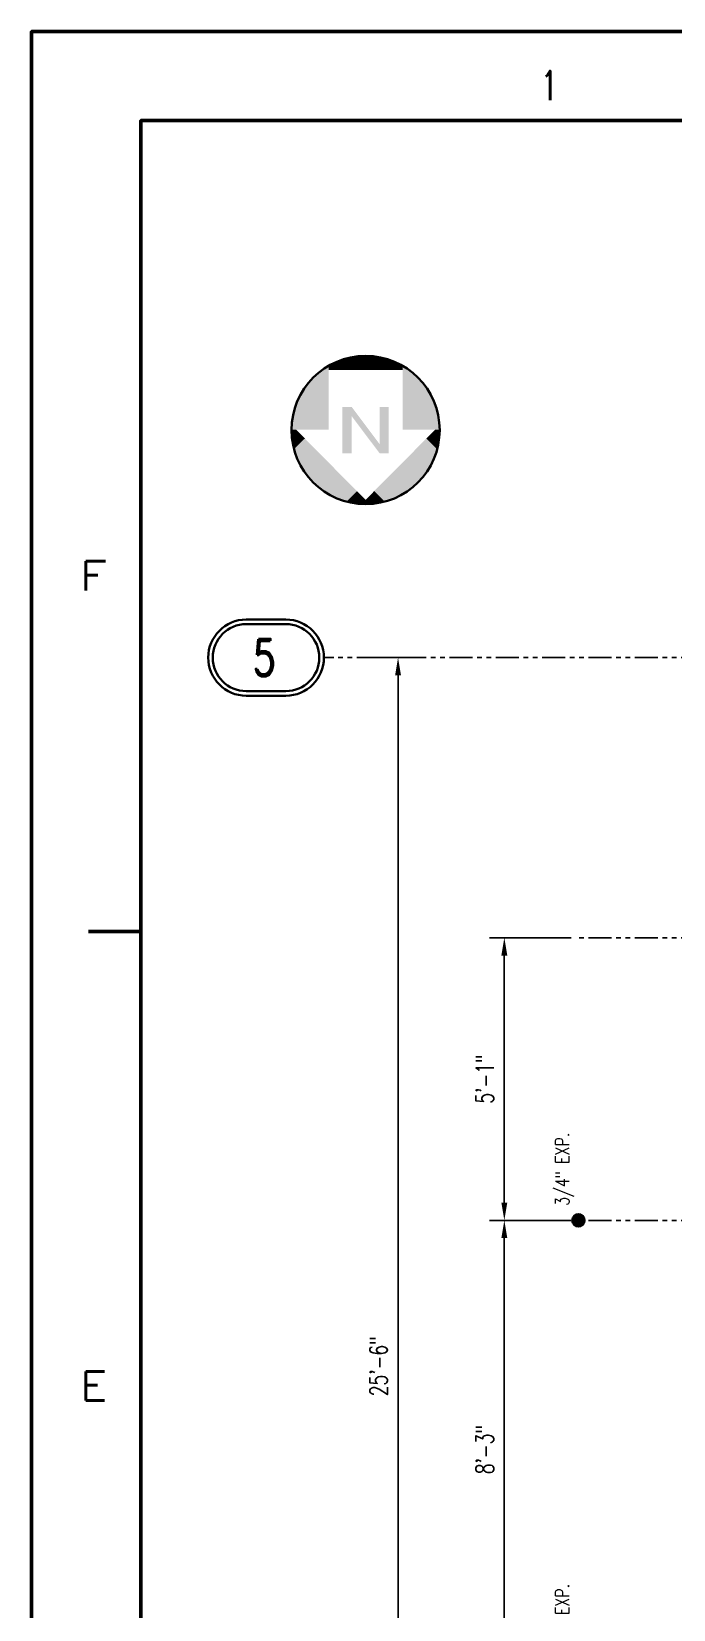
# Model space of a CAD drawing. Header units: inches. Extents: x 0 to 1408, y 0 to 1088.
# Drawn here: x 0 to 138.6, y 747.3 to 1088 of the extents above; entities that cross this region are included whole.
import ezdxf
from ezdxf.enums import TextEntityAlignment as Align

# ---------------------------------------------------------------- set-up
doc = ezdxf.new("R2010")
doc.units = ezdxf.units.IN
doc.header["$LTSCALE"] = 32
doc.header["$MEASUREMENT"] = 0
doc.linetypes.add('PHANTOM2', pattern=[1.25, 0.625, -0.125, 0.125, -0.125, 0.125, -0.125])
for name, color, linetype, lineweight in [('AM_6', 140, 'Continuous', 35), ('AM_BOR', 255, 'Continuous', 50), ('Equipment-AM_0', 7, 'Continuous', 50), ('Equipment-AM_11', 92, 'PHANTOM2', 25), ('Equipment-AM_5', 92, 'Continuous', 25), ('Layout-AM_11', 92, 'PHANTOM2', 25), ('Layout-AM_6', 140, 'Continuous', 35)]:
    doc.layers.add(name, color=color, linetype=linetype, lineweight=lineweight)
doc.styles.add('ROMAND', font='romand')
doc.styles.add('simplex', font='simplex.shx', dxfattribs={"width": 0.75})
doc.styles.get("Standard").update_dxf_attribs({"font": 'ROMANS.SHX', "width": 0.7})
doc.dimstyles.new('VALMET_ANSI$0', dxfattribs={"dimscale": 48, "dimtxt": 0.12, "dimasz": 0.12, "dimexe": 0.1, "dimexo": 0.05, "dimgap": 0.06, "dimtad": 1, "dimtoh": 1, "dimdec": 5, "dimzin": 7, "dimdsep": 46, "dimlunit": 4, "dimtxsty": 'Standard', "dimcen": 0, "dimclrd": 256, "dimclre": 256, "dimclrt": 140, "dimadec": 0, "dimazin": 2, "dimtp": 0.1, "dimtm": 0.1, "dimtfac": 0.71, "dimtdec": 5, "dimtofl": 0, "dimtmove": 0, "dimatfit": 3, "dimfxl": 1, "dimfrac": 2, "dimtolj": 1, "dimtzin": 7, "dimlwd": -1, "dimlwe": -1, "dimarcsym": 1})

# ---------------------------------------------------------------- blocks, each defined once
blk = doc.blocks.new('PE_FR_E')
at = {"layer": 'AM_BOR'}
blk.add_line((18.75, 709.4), (9.75, 709.4), dxfattribs=at)
at = {"layer": 'AM_BOR', "color": 9}
blk.add_lwpolyline([(0, 0), (1117.6, 0), (1117.6, 863.6), (0, 863.6)], close=True, dxfattribs=at)
at = {"layer": 'AM_BOR'}
blk.add_lwpolyline([(18.75, 15.25), (1098.85, 15.25), (1098.85, 848.35), (18.75, 848.35)], close=True, dxfattribs=at)
at = {"layer": 'AM_BOR', "style": 'simplex'}
for s, width, p in [('1', 0.659341, (88.74, 851.85)), ('F', 1.203884, (10.61, 767.82)), ('E', 1.148148, (10.67, 628.99))]:
    blk.add_text(s, height=5, dxfattribs=dict(at, width=width)).set_placement(p, align=Align.CENTER)
at = {"layer": 'AM_BOR', "width": 0.9, "flags": 9}
blk.add_attdef('PENSTYLE', text='', height=1, dxfattribs=at).set_placement((1116.99, 0.33), align=Align.BOTTOM_RIGHT)
blk = doc.blocks.new('North_Arrow_Down')
at = {"color": 0, "linetype": 'ByBlock'}
blk.add_circle((0, 0), 0.5, dxfattribs=at)
for points in [[(-0.354, 0.354), (-0.354, 0.002), (-0.25, 0.433), (-0.25, 0.002)], [(-0.129, 0.483), (-0.129, 0.406), (-0.25, 0.433), (-0.25, 0.406)], [(-0.129, 0.483), (-0.129, 0.406), (0, 0.5), (0, 0.406)], [(0.129, 0.483), (0.129, 0.406), (0, 0.5), (0, 0.406)], [(0.129, 0.483), (0.129, 0.406), (0.25, 0.433), (0.25, 0.406)], [(0.354, 0.354), (0.354, 0.002), (0.25, 0.433), (0.25, 0.002)], [(-0.354, 0.354), (-0.354, 0.002), (-0.433, 0.25), (-0.433, 0.002)], [(0.354, 0.354), (0.354, 0.002), (0.433, 0.25), (0.433, 0.002)], [(-0.433, 0.25), (-0.433, 0.002), (-0.483, 0.129), (-0.5, 0.002)], [(0.433, 0.25), (0.433, 0.002), (0.483, 0.129), (0.5, 0.002)], [(-0.156, 0.156), (-0.094, 0.156), (-0.156, -0.156), (-0.094, -0.156)], [(-0.094, 0.156), (-0.094, 0.094), (0.094, -0.094), (0.094, -0.156)], [(0.094, -0.156), (0.156, -0.156), (0.094, 0.156), (0.156, 0.156)], [(-0.483, -0.129), (-0.41, -0.057), (-0.5, 0.002), (-0.469, 0.002)], [(0.483, -0.129), (0.41, -0.057), (0.5, 0.002), (0.469, 0.002)], [(-0.483, -0.129), (-0.41, -0.057), (-0.433, -0.25), (-0.325, -0.143)], [(0.483, -0.129), (0.41, -0.057), (0.433, -0.25), (0.325, -0.143)], [(-0.433, -0.25), (-0.325, -0.143), (-0.354, -0.354), (-0.234, -0.235)], [(0.433, -0.25), (0.325, -0.143), (0.354, -0.354), (0.234, -0.235)], [(-0.354, -0.354), (-0.234, -0.235), (-0.25, -0.433), (-0.143, -0.327)], [(0.354, -0.354), (0.234, -0.235), (0.25, -0.433), (0.143, -0.327)], [(-0.25, -0.433), (-0.143, -0.327), (-0.129, -0.483), (-0.058, -0.412)], [(-0.129, -0.483), (-0.058, -0.412), (0, -0.5), (0, -0.471)], [(0.129, -0.483), (0.058, -0.412), (0, -0.5), (0, -0.471)], [(0.25, -0.433), (0.143, -0.327), (0.129, -0.483), (0.058, -0.412)]]:
    blk.add_solid(points, dxfattribs=at)
blk = doc.blocks.new('Column Row Bubble')
at = {"layer": 'AM_6'}
for p, q in [((0.257, 0.515), (0.524, 0.515)), ((0.257, 0.483), (0.524, 0.483)), ((0.257, 0.031), (0.524, 0.031)), ((0.257, 0), (0.524, 0))]:
    blk.add_line(p, q, dxfattribs=at)
for centre, radius, start, end in [((0.257, 0.257), 0.257, 90, 270), ((0.257, 0.257), 0.226, 90, 270), ((0.524, 0.257), 0.257, 270, 90), ((0.524, 0.257), 0.226, 270, 90)]:
    blk.add_arc(centre, radius, start, end, dxfattribs=at)
at = {"layer": 'AM_6', "style": 'ROMAND', "width": 0.75}
blk.add_attdef('X', text='', height=0.25, dxfattribs=at).set_placement((0.379, 0.257), align=Align.MIDDLE)
blk = doc.blocks.new('*D31')
at = {"layer": 'Defpoints', "color": 0, "transparency": 16777216}
for p in [(73.27, 952.84), (73.27, 646.84), (79.14, 646.84)]:
    blk.add_point(p, dxfattribs=at)
at = {"layer": 'Equipment-AM_5', "linetype": 'ByBlock', "transparency": 16777216}
for p, q in [((74.87, 952.84), (82.34, 952.84)), ((79.14, 949), (79.14, 650.68)), ((74.87, 646.84), (82.34, 646.84))]:
    blk.add_line(p, q, dxfattribs=at)
at = {"layer": 'Equipment-AM_5', "transparency": 16777216}
for points in [[(78.5, 949), (79.78, 949), (79.14, 952.84)], [(78.5, 650.68), (79.78, 650.68), (79.14, 646.84)]]:
    blk.add_solid(points, dxfattribs=at)
at = {"layer": 'Equipment-AM_5', "color": 140, "transparency": 16777216, "insert": (74.94, 799.84), "char_height": 3.84, "attachment_point": 5, "rotation": 90}
blk.add_mtext('\\A1;25\'-6"', dxfattribs=at)
blk = doc.blocks.new('*D35')
at = {"layer": 'Defpoints', "color": 0, "transparency": 16777216}
for p in [(118.09, 892.34), (102.09, 831.34), (118.09, 831.34)]:
    blk.add_point(p, dxfattribs=at)
at = {"layer": 'Equipment-AM_5', "linetype": 'ByBlock', "transparency": 16777216}
for p, q in [((116.49, 892.34), (98.89, 892.34)), ((102.09, 888.5), (102.09, 835.18)), ((116.49, 831.34), (98.89, 831.34))]:
    blk.add_line(p, q, dxfattribs=at)
at = {"layer": 'Equipment-AM_5', "transparency": 16777216}
for points in [[(101.45, 888.5), (102.73, 888.5), (102.09, 892.34)], [(101.45, 835.18), (102.73, 835.18), (102.09, 831.34)]]:
    blk.add_solid(points, dxfattribs=at)
at = {"layer": 'Equipment-AM_5', "color": 140, "transparency": 16777216, "insert": (97.88, 861.84), "char_height": 3.84, "attachment_point": 5, "rotation": 90}
blk.add_mtext('\\A1;5\'-1"', dxfattribs=at)
blk = doc.blocks.new('*D36')
at = {"layer": 'Defpoints', "color": 0, "transparency": 16777216}
for p in [(118.09, 831.34), (102.09, 732.34), (118.09, 732.34)]:
    blk.add_point(p, dxfattribs=at)
at = {"layer": 'Equipment-AM_5', "linetype": 'ByBlock', "transparency": 16777216}
for p, q in [((116.49, 831.34), (98.89, 831.34)), ((102.09, 827.5), (102.09, 736.18)), ((116.49, 732.34), (98.89, 732.34))]:
    blk.add_line(p, q, dxfattribs=at)
at = {"layer": 'Equipment-AM_5', "transparency": 16777216}
for points in [[(101.45, 827.5), (102.73, 827.5), (102.09, 831.34)], [(101.45, 736.18), (102.73, 736.18), (102.09, 732.34)]]:
    blk.add_solid(points, dxfattribs=at)
at = {"layer": 'Equipment-AM_5', "color": 140, "transparency": 16777216, "insert": (97.88, 781.84), "char_height": 3.84, "attachment_point": 5, "rotation": 90}
blk.add_mtext('\\A1;8\'-3"', dxfattribs=at)

msp = doc.modelspace()

# ---------------------------------------------------------------- hatches: boundary and pattern name
at = {"layer": 'Equipment-AM_11'}
h = msp.add_hatch(color=256, dxfattribs=at)
h.dxf.hatch_style = 1
h.paths.add_polyline_path([(118.157917, 832.679205, 0.4300752871), (116.742268, 831.337808), (118.085613, 831.337808), (118.085613, 829.994463, 0.0134633271), (118.157917, 829.99641)])
h.paths.add_polyline_path([(118.157917, 832.679205), (118.157917, 829.99641, 0.0135025726), (118.230221, 830.002269), (118.230221, 831.337808), (119.428957, 831.337808, 0.3985277684)])
h.paths.add_polyline_path([(119.428957, 831.337808), (118.230221, 831.337808), (118.230221, 830.002269, 0.3829644069)], flags=17)
h.paths.add_polyline_path([(118.085613, 831.337808), (116.742268, 831.337808, 0.4142135624), (118.085613, 829.994463)], flags=17)

# ---------------------------------------------------------------- linework, layer by layer
at = {"layer": 'Layout-AM_11', "ltscale": 0.25}
for p, q in [((315.243452, 952.837808), (63.144364, 952.837808)), ((315.243452, 892.337808), (118.085613, 892.337808)), ((315.243452, 831.337808), (118.085613, 831.337808))]:
    msp.add_line(p, q, dxfattribs=at)
at = {"layer": 'Layout-AM_6'}
msp.add_circle((118.085613, 831.337808), 1.343345, dxfattribs=at)

# ---------------------------------------------------------------- block references
at = {"layer": 'AM_6', "xscale": 32, "yscale": 32, "zscale": 32}
msp.add_blockref('North_Arrow_Down', (72.132173, 1001.965708), dxfattribs=at)
at = {"layer": 'Equipment-AM_0', "lineweight": 0, "xscale": 1.25984251968512, "yscale": 1.25984251968512, "zscale": 1.25984251968512}
msp.add_blockref('PE_FR_E', (0, 0), dxfattribs=at)
at = {"layer": 'Equipment-AM_0', "xscale": 32, "yscale": 32, "zscale": 32}
msp.add_blockref('Column Row Bubble', (38.140985, 944.605208), dxfattribs=at).add_auto_attribs({'X': '5'})

# ---------------------------------------------------------------- texts
at = {"layer": 'Layout-AM_6', "style": 'simplex', "width": 0.75}
for s, p in [('3/4" EXP.', (116.105616, 834.473332)), ('5/16" EXP.', (116.105616, 735.123634))]:
    msp.add_text(s, height=3, rotation=90, dxfattribs=at).set_placement(p)

# ---------------------------------------------------------------- dimensions: what is measured, and where the dimension line sits
at = {"layer": 'Equipment-AM_5'}
for base, p1, p2, override, picture, middle in [((79.144365, 646.837808), (73.266689, 952.837808), (73.266689, 646.837808), {"dimscale": 32, "dimpost": ''}, '*D31', (74.93865, 799.837808)), ((102.085613, 831.337808), (118.085613, 892.337808), (118.085613, 831.337808), {"dimscale": 32, "dimpost": ''}, '*D35', (97.879898, 861.837808)), ((102.085613, 732.337808), (118.085613, 831.337808), (118.085613, 732.337808), {"dimscale": 32}, '*D36', (97.879898, 781.837808))]:
    dim = msp.add_linear_dim(base=base, p1=p1, p2=p2, angle=90, dimstyle='VALMET_ANSI$0', override=override, dxfattribs=at)
    dim.commit()
    dim.dimension.update_dxf_attribs({"geometry": picture, "text_midpoint": middle})

doc.saveas('drawing.dxf')
